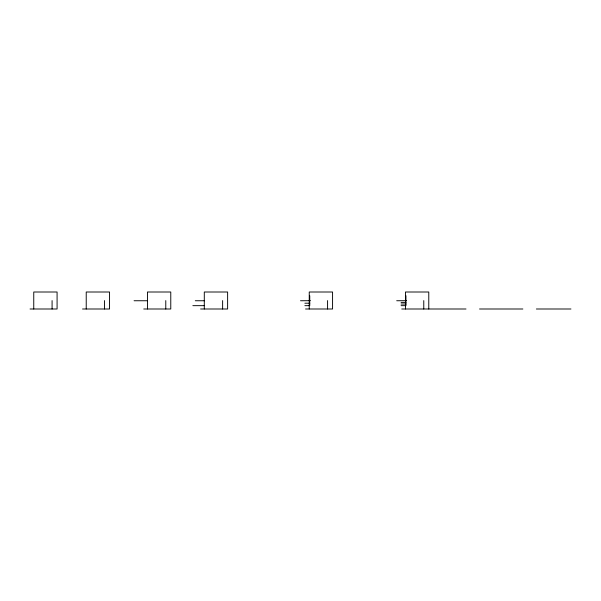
<?xml version="1.0" encoding="UTF-8"?>
<svg xmlns="http://www.w3.org/2000/svg" width="601" height="601" viewBox="0 0 601 601"><rect width="100%" height="100%" fill="white"/><g stroke="black" fill="none" stroke-linecap="round" stroke-linejoin="round"><path stroke-width="0.9" d="M309.996 300.523L309.492 300.695M406.201 300.523L405.698 300.695M134.076 300.748L147.14 300.748M195.295 300.748L204.475 300.748M300.5 300.748L309.996 300.695M396.705 300.748L406.201 300.695M401.077 302.401L405.968 302.401M304.872 303.204L309.763 303.204M401.077 304.016L405.968 304.016M192.846 305.661L204.295 305.661M304.872 305.661L309.245 305.661M401.077 305.661L405.45 305.661M30.05 308.997L57.08 308.997L57.08 292.003L33.754 292.003L33.754 308.997M82.525 308.997L109.555 308.997L109.555 292.003L86.228 292.003L86.228 308.997M143.744 308.997L170.774 308.997L170.774 292.003L147.448 292.003L147.448 308.997M200.591 308.997L227.621 308.997L227.621 292.003L204.295 292.003L204.295 308.997M305.541 308.997L332.571 308.997L332.571 292.003L309.245 292.003L309.245 308.997M401.746 308.997L466 308.997M479.53 308.997L522.847 308.997M536.377 308.997L570.95 308.997M428.776 308.997L428.776 292.003L405.45 292.003L405.45 308.997M423.773 300.598L423.773 308.997M405.945 295.722L405.945 300.523M405.945 300.695L405.945 305.661M327.575 300.598L327.575 308.997M309.748 295.722L309.748 300.523M309.748 300.695L309.748 305.661M222.625 300.598L222.625 308.997M165.778 300.598L165.778 308.997M104.551 300.598L104.551 308.997M52.084 300.598L52.084 308.997"/></g></svg>
